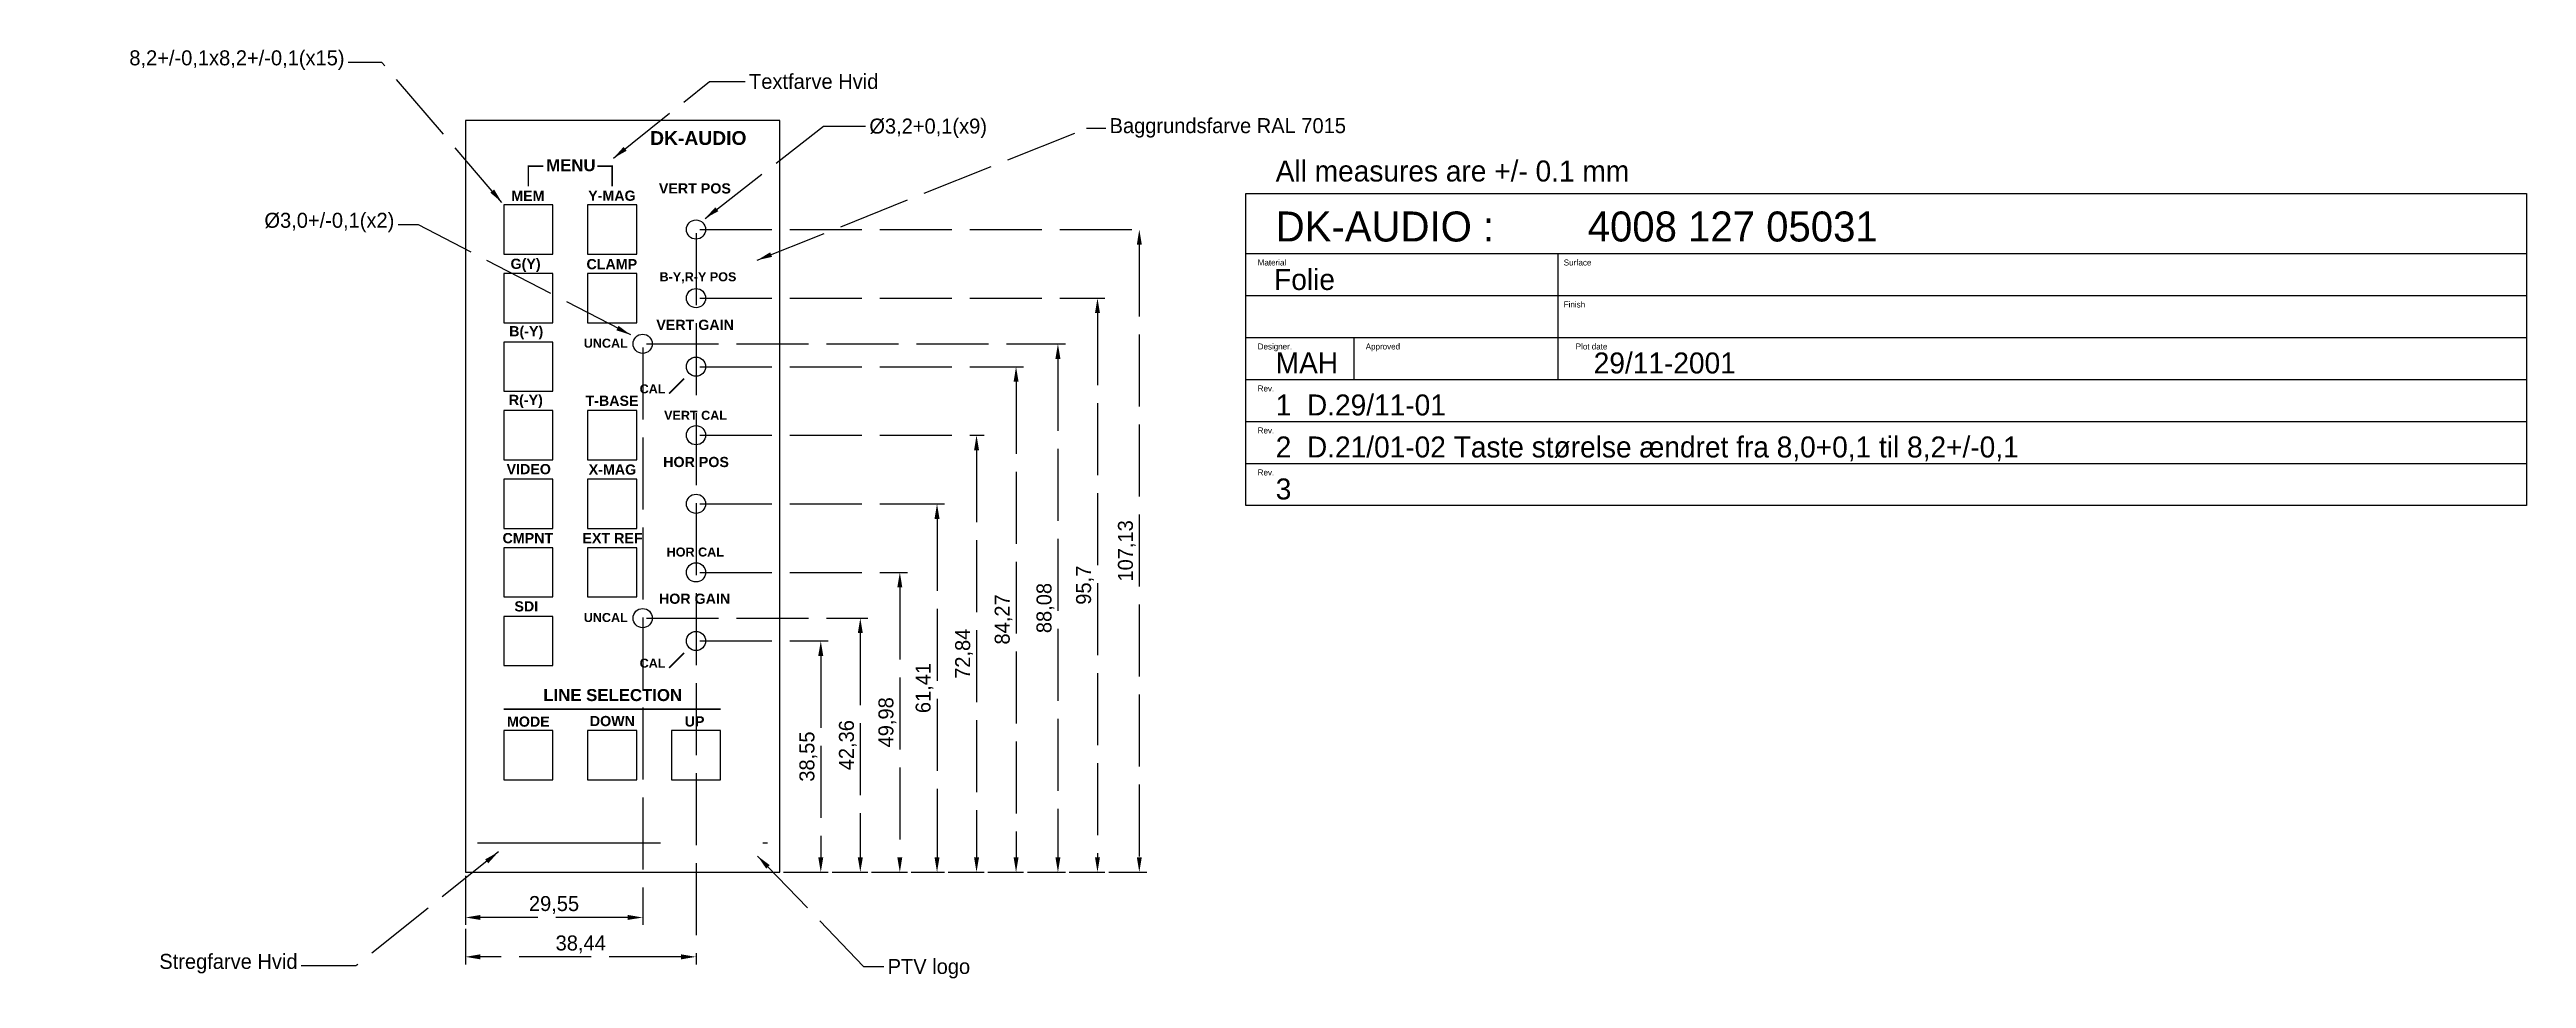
# Model space of a CAD drawing. Header units: millimetres. Extents: x -33 to 380, y 48 to 203.
import ezdxf

# ---------------------------------------------------------------- set-up
doc = ezdxf.new("R2010")
doc.units = ezdxf.units.MM
doc.linetypes.add('ACAD_ISO02W100', pattern=[15, 12, -3])
for name, color, linetype in [('Plade', 3, 'Continuous'), ('Text', 4, 'Continuous'), ('Text_head', 2, 'Continuous'), ('Text_hul_dim', 6, 'ACAD_ISO02W100')]:
    doc.layers.add(name, color=color, linetype=linetype)
doc.styles.add('DK-Audio', font='')
doc.styles.get('DK-Audio').set_extended_font_data('Arial', bold=True)
doc.dimstyles.new('ISO-25', dxfattribs={"dimtxt": 2.5, "dimasz": 2.5, "dimexe": 1.25, "dimexo": 0.625, "dimtad": 1, "dimtxsty": 'Standard', "dimcen": 2.5, "dimadec": 0, "dimazin": 0, "dimtfac": 1, "dimtmove": 0, "dimatfit": 3, "dimfxl": 0, "dimarcsym": 0})

# ---------------------------------------------------------------- blocks, each defined once
blk = doc.blocks.new('*D78')
at = {"layer": 'Text_hul_dim', "color": 0, "lineweight": -2}
for p, q in [((65.95, 153.57), (65.95, 57.32)), ((36.4, 65.49), (36.4, 57.32)), ((63.45, 58.57), (38.9, 58.57))]:
    blk.add_line(p, q, dxfattribs=at)
at = {"layer": 'Text_hul_dim', "color": 0}
for points in [[(38.9, 58.99), (38.9, 58.16), (36.4, 58.57)], [(63.45, 58.99), (63.45, 58.16), (65.95, 58.57)]]:
    blk.add_solid(points, dxfattribs=at)
at = {"layer": 'Text_hul_dim', "color": 0, "insert": (51.17, 60.66), "char_height": 2.5, "attachment_point": 5}
blk.add_mtext('29,55', dxfattribs=at)
blk = doc.blocks.new('*D79')
at = {"layer": 'Text_hul_dim', "color": 0, "lineweight": -2}
for p, q in [((74.84, 172.62), (74.84, 50.76)), ((36.4, 56.7), (36.4, 50.76)), ((72.34, 52.01), (38.9, 52.01))]:
    blk.add_line(p, q, dxfattribs=at)
at = {"layer": 'Text_hul_dim', "color": 0}
for points in [[(38.9, 52.43), (38.9, 51.59), (36.4, 52.01)], [(72.34, 52.43), (72.34, 51.59), (74.84, 52.01)]]:
    blk.add_solid(points, dxfattribs=at)
at = {"layer": 'Text_hul_dim', "color": 0, "insert": (55.62, 54.09), "char_height": 2.5, "attachment_point": 5}
blk.add_mtext('38,44', dxfattribs=at)
blk = doc.blocks.new('*D80')
at = {"layer": 'Text_hul_dim', "color": 0, "lineweight": -2}
for p, q in [((75.46, 104.66), (96.88, 104.66)), ((95.63, 102.16), (95.63, 68.61)), ((89.42, 66.11), (96.88, 66.11))]:
    blk.add_line(p, q, dxfattribs=at)
at = {"layer": 'Text_hul_dim', "color": 0}
for points in [[(95.21, 102.16), (96.05, 102.16), (95.63, 104.66)], [(95.21, 68.61), (96.05, 68.61), (95.63, 66.11)]]:
    blk.add_solid(points, dxfattribs=at)
at = {"layer": 'Text_hul_dim', "color": 0, "insert": (93.55, 85.39), "char_height": 2.5, "attachment_point": 5, "rotation": 90}
blk.add_mtext('38,55', dxfattribs=at)
blk = doc.blocks.new('*D81')
at = {"layer": 'Text_hul_dim', "color": 0, "lineweight": -2}
for p, q in [((66.57, 108.47), (103.47, 108.47)), ((102.22, 105.97), (102.22, 68.61)), ((97.51, 66.11), (103.47, 66.11))]:
    blk.add_line(p, q, dxfattribs=at)
at = {"layer": 'Text_hul_dim', "color": 0}
for points in [[(101.8, 105.97), (102.64, 105.97), (102.22, 108.47)], [(101.8, 68.61), (102.64, 68.61), (102.22, 66.11)]]:
    blk.add_solid(points, dxfattribs=at)
at = {"layer": 'Text_hul_dim', "color": 0, "insert": (100.14, 87.29), "char_height": 2.5, "attachment_point": 5, "rotation": 90}
blk.add_mtext('42,36', dxfattribs=at)
blk = doc.blocks.new('*D82')
at = {"layer": 'Text_hul_dim', "color": 0, "lineweight": -2}
for p, q in [((75.46, 116.09), (110.06, 116.09)), ((108.81, 113.59), (108.81, 68.61)), ((104.09, 66.11), (110.06, 66.11))]:
    blk.add_line(p, q, dxfattribs=at)
at = {"layer": 'Text_hul_dim', "color": 0}
for points in [[(108.39, 113.59), (109.22, 113.59), (108.81, 116.09)], [(108.39, 68.61), (109.22, 68.61), (108.81, 66.11)]]:
    blk.add_solid(points, dxfattribs=at)
at = {"layer": 'Text_hul_dim', "color": 0, "insert": (106.72, 91.1), "char_height": 2.5, "attachment_point": 5, "rotation": 90}
blk.add_mtext('49,98', dxfattribs=at)
blk = doc.blocks.new('*D83')
at = {"layer": 'Text_hul_dim', "color": 0, "lineweight": -2}
for p, q in [((75.46, 127.52), (116.26, 127.52)), ((115.01, 125.02), (115.01, 68.61)), ((110.68, 66.11), (116.26, 66.11))]:
    blk.add_line(p, q, dxfattribs=at)
at = {"layer": 'Text_hul_dim', "color": 0}
for points in [[(114.59, 125.02), (115.42, 125.02), (115.01, 127.52)], [(114.59, 68.61), (115.42, 68.61), (115.01, 66.11)]]:
    blk.add_solid(points, dxfattribs=at)
at = {"layer": 'Text_hul_dim', "color": 0, "insert": (112.92, 96.82), "char_height": 2.5, "attachment_point": 5, "rotation": 90}
blk.add_mtext('61,41', dxfattribs=at)
blk = doc.blocks.new('*D84')
at = {"layer": 'Text_hul_dim', "color": 0, "lineweight": -2}
for p, q in [((75.46, 138.95), (122.84, 138.95)), ((121.59, 136.45), (121.59, 68.61)), ((116.88, 66.11), (122.84, 66.11))]:
    blk.add_line(p, q, dxfattribs=at)
at = {"layer": 'Text_hul_dim', "color": 0}
for points in [[(121.18, 136.45), (122.01, 136.45), (121.59, 138.95)], [(121.18, 68.61), (122.01, 68.61), (121.59, 66.11)]]:
    blk.add_solid(points, dxfattribs=at)
at = {"layer": 'Text_hul_dim', "color": 0, "insert": (119.51, 102.53), "char_height": 2.5, "attachment_point": 5, "rotation": 90}
blk.add_mtext('72,84', dxfattribs=at)
blk = doc.blocks.new('*D85')
at = {"layer": 'Text_hul_dim', "color": 0, "lineweight": -2}
for p, q in [((75.46, 150.38), (129.43, 150.38)), ((128.18, 147.88), (128.18, 68.61)), ((123.47, 66.11), (129.43, 66.11))]:
    blk.add_line(p, q, dxfattribs=at)
at = {"layer": 'Text_hul_dim', "color": 0}
for points in [[(127.77, 147.88), (128.6, 147.88), (128.18, 150.38)], [(127.77, 68.61), (128.6, 68.61), (128.18, 66.11)]]:
    blk.add_solid(points, dxfattribs=at)
at = {"layer": 'Text_hul_dim', "color": 0, "insert": (126.1, 108.25), "char_height": 2.5, "attachment_point": 5, "rotation": 90}
blk.add_mtext('84,27', dxfattribs=at)
blk = doc.blocks.new('*D86')
at = {"layer": 'Text_hul_dim', "color": 0, "lineweight": -2}
for p, q in [((66.57, 154.19), (136.41, 154.19)), ((135.16, 151.69), (135.16, 68.61)), ((130.06, 66.11), (136.41, 66.11))]:
    blk.add_line(p, q, dxfattribs=at)
at = {"layer": 'Text_hul_dim', "color": 0}
for points in [[(134.74, 151.69), (135.57, 151.69), (135.16, 154.19)], [(134.74, 68.61), (135.57, 68.61), (135.16, 66.11)]]:
    blk.add_solid(points, dxfattribs=at)
at = {"layer": 'Text_hul_dim', "color": 0, "insert": (133.07, 110.15), "char_height": 2.5, "attachment_point": 5, "rotation": 90}
blk.add_mtext('88,08', dxfattribs=at)
blk = doc.blocks.new('*D87')
at = {"layer": 'Text_hul_dim', "color": 0, "lineweight": -2}
for p, q in [((75.46, 161.81), (143, 161.81)), ((141.75, 159.31), (141.75, 68.61)), ((137.03, 66.11), (143, 66.11))]:
    blk.add_line(p, q, dxfattribs=at)
at = {"layer": 'Text_hul_dim', "color": 0}
for points in [[(141.33, 159.31), (142.16, 159.31), (141.75, 161.81)], [(141.33, 68.61), (142.16, 68.61), (141.75, 66.11)]]:
    blk.add_solid(points, dxfattribs=at)
at = {"layer": 'Text_hul_dim', "color": 0, "insert": (139.66, 113.96), "char_height": 2.5, "attachment_point": 5, "rotation": 90}
blk.add_mtext('95,7', dxfattribs=at)
blk = doc.blocks.new('*D88')
at = {"layer": 'Text_hul_dim', "color": 0, "lineweight": -2}
for p, q in [((75.46, 173.24), (149.97, 173.24)), ((148.72, 170.74), (148.72, 68.61)), ((143.62, 66.11), (149.97, 66.11))]:
    blk.add_line(p, q, dxfattribs=at)
at = {"layer": 'Text_hul_dim', "color": 0}
for points in [[(148.31, 170.74), (149.14, 170.74), (148.72, 173.24)], [(148.31, 68.61), (149.14, 68.61), (148.72, 66.11)]]:
    blk.add_solid(points, dxfattribs=at)
at = {"layer": 'Text_hul_dim', "color": 0, "insert": (146.64, 119.68), "char_height": 2.5, "attachment_point": 5, "rotation": 90}
blk.add_mtext('107,13', dxfattribs=at)

msp = doc.modelspace()

# ---------------------------------------------------------------- linework, layer by layer
at = {"layer": 'Plade'}
for p, q in [((36.399, 191.413), (36.399, 66.113)), ((88.799, 191.413), (36.399, 191.413)), ((88.799, 66.113), (88.799, 191.413)), ((50.999, 177.343), (42.799, 177.343)), ((42.799, 177.343), (42.799, 169.143)), ((50.999, 169.143), (50.999, 177.343)), ((64.969, 177.343), (56.769, 177.343)), ((56.769, 177.343), (56.769, 169.143)), ((64.969, 169.143), (64.969, 177.343)), ((42.799, 169.143), (50.999, 169.143)), ((50.999, 165.913), (42.799, 165.913)), ((42.799, 165.913), (42.799, 157.713)), ((50.999, 157.713), (50.999, 165.913)), ((56.769, 169.143), (64.969, 169.143)), ((64.969, 165.913), (56.769, 165.913)), ((56.769, 165.913), (56.769, 157.713)), ((64.969, 157.713), (64.969, 165.913)), ((42.799, 157.713), (50.999, 157.713)), ((56.769, 157.713), (64.969, 157.713)), ((50.999, 154.483), (42.799, 154.483)), ((42.799, 154.483), (42.799, 146.283)), ((50.999, 146.283), (50.999, 154.483)), ((42.799, 146.283), (50.999, 146.283)), ((50.999, 143.053), (42.799, 143.053)), ((42.799, 143.053), (42.799, 134.853)), ((50.999, 134.853), (50.999, 143.053)), ((64.969, 143.053), (56.769, 143.053)), ((56.769, 143.053), (56.769, 134.853)), ((64.969, 134.853), (64.969, 143.053)), ((42.799, 134.853), (50.999, 134.853)), ((56.769, 134.853), (64.969, 134.853)), ((50.999, 131.623), (42.799, 131.623)), ((42.799, 131.623), (42.799, 123.423)), ((50.999, 123.423), (50.999, 131.623)), ((64.969, 131.623), (56.769, 131.623)), ((56.769, 131.623), (56.769, 123.423)), ((64.969, 123.423), (64.969, 131.623)), ((42.799, 123.423), (50.999, 123.423)), ((50.999, 120.193), (42.799, 120.193)), ((42.799, 120.193), (42.799, 111.993)), ((50.999, 111.993), (50.999, 120.193)), ((56.769, 123.423), (64.969, 123.423)), ((64.969, 120.193), (56.769, 120.193)), ((56.769, 120.193), (56.769, 111.993)), ((64.969, 111.993), (64.969, 120.193)), ((42.799, 111.993), (50.999, 111.993)), ((56.769, 111.993), (64.969, 111.993)), ((50.999, 108.763), (42.799, 108.763)), ((42.799, 108.763), (42.799, 100.563)), ((50.999, 100.563), (50.999, 108.763)), ((42.799, 100.563), (50.999, 100.563)), ((50.999, 89.713), (42.799, 89.713)), ((42.799, 89.713), (42.799, 81.513)), ((50.999, 81.513), (50.999, 89.713)), ((64.969, 89.713), (56.769, 89.713)), ((56.769, 89.713), (56.769, 81.513)), ((64.969, 81.513), (64.969, 89.713)), ((78.939, 89.713), (70.739, 89.713)), ((70.739, 89.713), (70.739, 81.513)), ((78.939, 81.513), (78.939, 89.713)), ((42.799, 81.513), (50.999, 81.513)), ((56.769, 81.513), (64.969, 81.513)), ((70.739, 81.513), (78.939, 81.513)), ((36.399, 66.113), (88.799, 66.113))]:
    msp.add_line(p, q, dxfattribs=at)
for centre in [(74.839, 173.243), (74.839, 161.813), (65.949, 154.193), (74.839, 150.383), (74.839, 138.953), (74.839, 127.523), (74.839, 116.093), (65.949, 108.473), (74.839, 104.663)]:
    msp.add_circle(centre, 1.6, dxfattribs=at)
at = {"layer": 'Text', "const_width": 0.25}
for points in [[(49.399, 183.808), (46.899, 183.808), (46.899, 180.458)], [(58.369, 183.808), (60.869, 183.808), (60.869, 180.458)], [(72.839, 148.383), (70.339, 145.883)], [(72.839, 102.663), (70.339, 100.163)], [(42.799, 93.293), (78.939, 93.293)], [(68.97, 70.988), (38.399, 70.988)], [(86.799, 70.988), (85.949, 70.988)]]:
    msp.add_lwpolyline(points, dxfattribs=at)
at = {"layer": 'Text_head'}
for p, q in [((166.458, 179.249), (379.922, 179.249)), ((166.458, 127.249), (166.458, 179.249)), ((379.922, 179.249), (379.922, 127.249)), ((379.922, 127.249), (166.458, 127.249))]:
    msp.add_line(p, q, dxfattribs=at)
at = {"layer": 'Text_head', "color": 2}
for p, q in [((166.458, 169.249), (379.922, 169.249)), ((218.458, 169.249), (218.458, 162.249)), ((166.458, 162.249), (379.922, 162.249)), ((218.458, 162.249), (218.458, 155.249)), ((166.458, 155.249), (379.922, 155.249)), ((184.458, 155.249), (184.458, 148.249)), ((218.458, 155.249), (218.458, 148.249)), ((166.458, 148.249), (379.922, 148.249)), ((166.458, 141.249), (379.922, 141.249)), ((166.458, 134.249), (379.922, 134.249))]:
    msp.add_line(p, q, dxfattribs=at)

# ---------------------------------------------------------------- texts
at = {"layer": 'Text', "style": 'DK-Audio'}
for s, height, p in [('DK-AUDIO', 2.3, (67.188, 187.348)), ('MENU', 2, (49.866, 182.969)), ('MEM', 1.7, (44.05, 177.996)), ('Y-MAG', 1.7, (56.86, 178.035)), ('VERT POS', 1.7, (68.646, 179.25)), ('G(Y)', 1.7, (43.925, 166.683)), ('CLAMP', 1.7, (56.582, 166.624)), ('B-Y,R-Y POS', 1.5, (68.759, 164.616)), ('B(-Y)', 1.7, (43.702, 155.446)), ('VERT GAIN', 1.7, (68.221, 156.506)), ('UNCAL', 1.5, (56.129, 153.547)), ('R(-Y)', 1.7, (43.637, 143.998)), ('T-BASE', 1.7, (56.42, 143.854)), ('CAL', 1.5, (65.441, 145.936)), ('VERT CAL', 1.5, (69.519, 141.527)), ('VIDEO', 1.7, (43.261, 132.458)), ('X-MAG', 1.7, (56.95, 132.389)), ('HOR POS', 1.7, (69.369, 133.647)), ('CMPNT', 1.7, (42.591, 120.957)), ('EXT REF', 1.7, (55.907, 120.955)), ('HOR CAL', 1.5, (69.941, 118.738)), ('HOR GAIN', 1.7, (68.663, 110.854)), ('SDI', 1.7, (44.569, 109.583)), ('UNCAL', 1.5, (56.129, 107.827)), ('CAL', 1.5, (65.441, 100.216)), ('LINE SELECTION', 2, (49.388, 94.648)), ('MODE', 1.7, (43.328, 90.369)), ('DOWN', 1.7, (57.138, 90.465)), ('UP', 1.7, (72.949, 90.407))]:
    msp.add_text(s, height=height, dxfattribs=at).set_placement(p)
at = {"layer": 'Text_head', "color": 2}
for s, p in [('All measures are +/- 0.1 mm', (171.458, 181.249)), ('Folie', (171.193, 163.167)), ('MAH', (171.458, 149.249)), ('29/11-2001', (224.458, 149.249)), ('1  D.29/11-01', (171.458, 142.249)), ('2  D.21/01-02 Taste størelse ændret fra 8,0+0,1 til 8,2+/-0,1', (171.458, 135.249)), ('3', (171.458, 128.249))]:
    msp.add_text(s, height=3.5, dxfattribs=at).set_placement(p)
at = {"layer": 'Text_head'}
for s, p in [('DK-AUDIO :', (171.458, 171.249)), ('4008 127 05031', (223.458, 171.249))]:
    msp.add_text(s, height=5, dxfattribs=at).set_placement(p)
at = {"layer": 'Text_head', "color": 7}
for s, p in [('Material', (168.458, 167.249)), ('Surface', (219.458, 167.249)), ('Finish', (219.458, 160.249)), ('Designer.', (168.458, 153.249)), ('Approved', (186.458, 153.249)), ('Plot date', (221.458, 153.249)), ('Rev.', (168.458, 146.249)), ('Rev.', (168.458, 139.249)), ('Rev.', (168.458, 132.249))]:
    msp.add_text(s, height=1, dxfattribs=at).set_placement(p)
at = {"layer": 'Text_hul_dim', "char_height": 2.5}
for s, insert, attachment_point in [('8,2+/-0,1x8,2+/-0,1(x15)', (16.254, 199.861), 9), ('Textfarve Hvid', (83.675, 199.183), 1), ('Ø3,2+0,1(x9)', (103.728, 191.734), 1), ('Baggrundsfarve RAL 7015', (143.766, 191.809), 1), ('Stregfarve Hvid', (8.422, 49.244), 9), ('PTV logo', (106.773, 51.66), 1)]:
    msp.add_mtext(s, dxfattribs=dict(at, insert=insert, attachment_point=attachment_point))
at = {"layer": 'Text_hul_dim', "insert": (24.551, 172.782), "char_height": 2.5, "width": 2, "attachment_point": 9}
msp.add_mtext('Ø3,0+/-0,1(x2)', dxfattribs=at)

# ---------------------------------------------------------------- dimensions: what is measured, and where the dimension line sits
at = {"layer": 'Text_hul_dim'}
for base, p1, p2, picture, middle in [((36.399, 52.009), (74.839, 173.243), (36.399, 57.324), '*D79', (55.619, 54.092)), ((36.399, 58.574), (65.949, 154.193), (36.399, 66.113), '*D78', (51.174, 60.658))]:
    dim = msp.add_linear_dim(base=base, p1=p1, p2=p2, dimstyle='ISO-25', dxfattribs=at)
    dim.commit()
    dim.dimension.update_dxf_attribs({"geometry": picture, "text_midpoint": middle})
for base, p1, p2, picture, middle in [((148.722, 66.113), (74.839, 173.243), (142.996, 66.113), '*D88', (146.638, 119.678)), ((141.746, 66.113), (74.839, 161.813), (136.408, 66.113), '*D87', (139.663, 113.963)), ((135.158, 66.113), (65.949, 154.193), (129.433, 66.113), '*D86', (133.075, 110.153)), ((128.183, 66.113), (74.839, 150.383), (122.845, 66.113), '*D85', (126.1, 108.248)), ((121.595, 66.113), (74.839, 138.953), (116.257, 66.113), '*D84', (119.512, 102.533)), ((115.007, 66.113), (74.839, 127.523), (110.057, 66.113), '*D83', (112.924, 96.818)), ((108.807, 66.113), (74.839, 116.093), (103.469, 66.113), '*D82', (106.723, 91.103)), ((102.219, 66.113), (65.949, 108.473), (96.881, 66.113), '*D81', (100.135, 87.293)), ((95.631, 66.113), (74.839, 104.663), (88.799, 66.113), '*D80', (93.547, 85.388))]:
    dim = msp.add_linear_dim(base=base, p1=p1, p2=p2, angle=90, dimstyle='ISO-25', dxfattribs=at)
    dim.commit()
    dim.dimension.update_dxf_attribs({"geometry": picture, "text_midpoint": middle})

# ---------------------------------------------------------------- leaders
at = {"layer": 'Text_hul_dim', "annotation_type": 0, "has_hookline": 1}
for points, hookline_direction, text_width in [([(42.5, 177.744), (22.497, 201.111), (16.879, 201.111)], 1, 49.167), ([(61.061, 185.133), (77.085, 197.933), (83.05, 197.933)], 0, 32.5), ([(76.336, 175.089), (96.099, 190.484), (103.103, 190.484)], 0, 23.75), ([(85.036, 168.135), (139.941, 190.114), (143.141, 190.153)], 0, 55.417), ([(63.968, 155.669), (28.558, 174.032), (25.176, 174.032)], 1, 28.333), ([(41.9, 69.492), (18.148, 50.494), (9.047, 50.494)], 1, 35), ([(85.092, 68.817), (102.738, 50.41), (106.148, 50.41)], 0, 18.75)]:
    msp.add_leader(points, dimstyle='ISO-25', override={"dimgap": 0.625, "dimtad": 0}, dxfattribs=dict(at, hookline_direction=hookline_direction, text_width=text_width))

doc.saveas('drawing.dxf')
